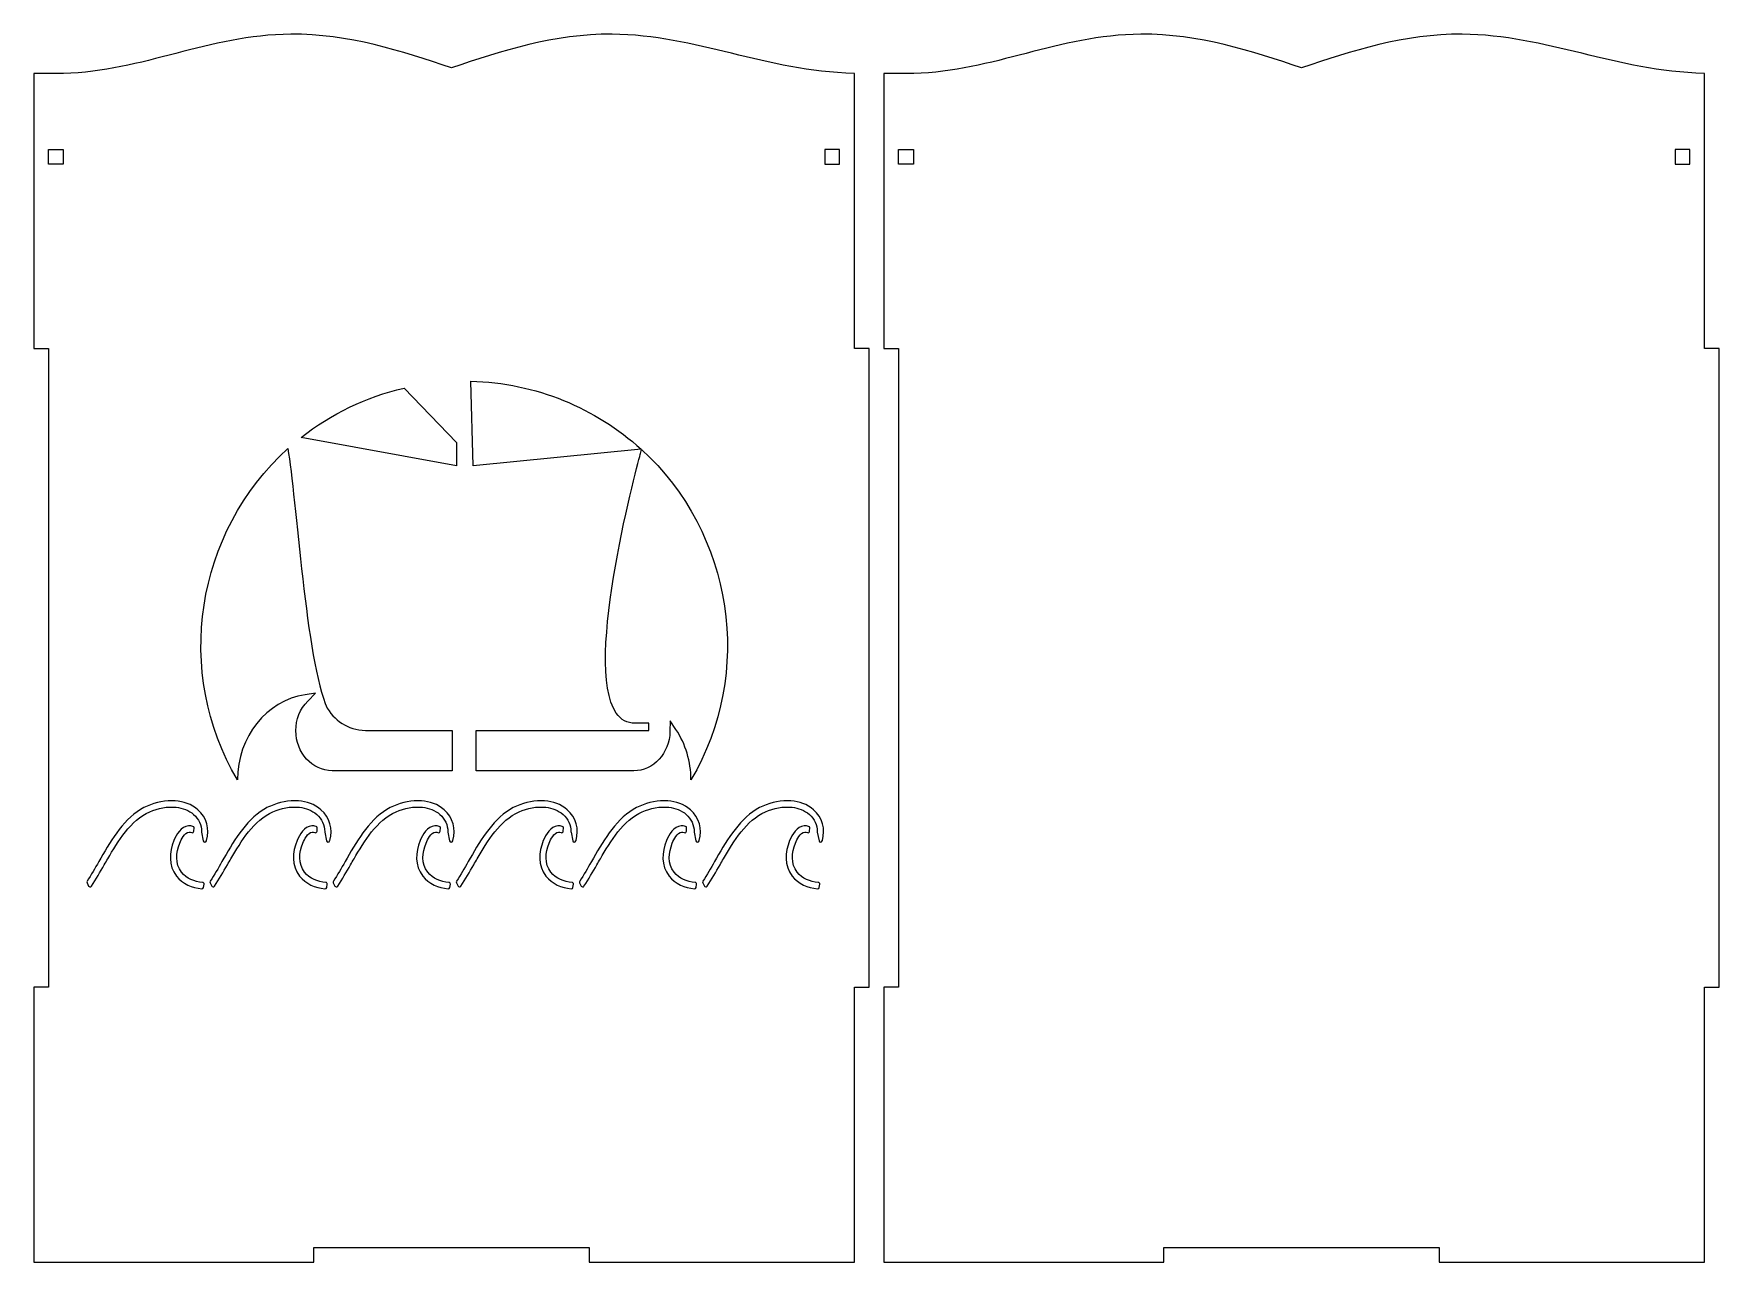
# Model space of a CAD drawing. Header units: millimetres. Extents: x -1460 to 1460, y -777 to 775.
# Drawn here: x -1459.9 to -1116.9, y -775.1 to -525 of the extents above; entities that cross this region are included whole.
import ezdxf

# ---------------------------------------------------------------- set-up
doc = ezdxf.new("R2010")
doc.units = ezdxf.units.MM
doc.header["$MEASUREMENT"] = 0
doc.layers.add('Camada 1', color=7, linetype='Continuous')

msp = doc.modelspace()

# ---------------------------------------------------------------- linework, layer by layer
at = {"layer": 'Camada 1', "color": 250, "lineweight": 20}
for points, knots in [([(-1453.8943, -533.0995), (-1453.8943, -533.0995), (-1453.8253, -533.0995), (-1453.8253, -533.0995), (-1453.8253, -533.0995), (-1437.6239, -532.6932), (-1424.459, -525.2582), (-1407.5847, -525.109), (-1407.5847, -525.109), (-1395.8254, -525.0051), (-1385.0178, -528.5418), (-1374.8943, -531.961), (-1374.8943, -531.961), (-1364.7708, -528.5418), (-1353.9632, -525.0051), (-1342.2039, -525.109), (-1342.2039, -525.109), (-1324.976, -525.2613), (-1311.0052, -532.6471), (-1292.9633, -533.0995), (-1292.9633, -533.0995), (-1292.9633, -533.0995), (-1292.8943, -533.0995), (-1292.8943, -533.0995), (-1292.8943, -533.0995), (-1292.8943, -533.0995), (-1292.8943, -589.0995), (-1292.8943, -589.0995), (-1292.8943, -589.0995), (-1292.8943, -589.0995), (-1289.8943, -589.0995), (-1289.8943, -589.0995), (-1289.8943, -589.0995), (-1289.8943, -589.0995), (-1289.8943, -719.1065), (-1289.8943, -719.1065), (-1289.8943, -719.1065), (-1289.8943, -719.1065), (-1292.8943, -719.1065), (-1292.8943, -719.1065), (-1292.8943, -719.1065), (-1292.8943, -719.1065), (-1292.8943, -775.1065), (-1292.8943, -775.1065), (-1292.8943, -775.1065), (-1292.8943, -775.1065), (-1346.8944, -775.1065), (-1346.8944, -775.1065), (-1346.8944, -775.1065), (-1346.8944, -775.1065), (-1346.8944, -772.1065), (-1346.8944, -772.1065), (-1346.8944, -772.1065), (-1346.8944, -772.1065), (-1402.8944, -772.1065), (-1402.8944, -772.1065), (-1402.8944, -772.1065), (-1402.8944, -772.1065), (-1402.8944, -775.1065), (-1402.8944, -775.1065), (-1402.8944, -775.1065), (-1402.8944, -775.1065), (-1453.8943, -775.1065), (-1453.8943, -775.1065), (-1453.8943, -775.1065), (-1453.8943, -775.1065), (-1459.8943, -775.1065), (-1459.8943, -775.1065), (-1459.8943, -775.1065), (-1459.8943, -775.1065), (-1459.8943, -719.1065), (-1459.8943, -719.1065), (-1459.8943, -719.1065), (-1459.8943, -719.1065), (-1456.8943, -719.1065), (-1456.8943, -719.1065), (-1456.8943, -719.1065), (-1456.8943, -719.1065), (-1456.8943, -589.0995), (-1456.8943, -589.0995), (-1456.8943, -589.0995), (-1456.8943, -589.0995), (-1459.8943, -589.0995), (-1459.8943, -589.0995), (-1459.8943, -589.0995), (-1459.8943, -589.0995), (-1459.8943, -533.0995), (-1459.8943, -533.0995), (-1459.8943, -533.0995), (-1459.8943, -533.0995), (-1453.8943, -533.0995), (-1453.8943, -533.0995)], [0, 0, 0, 0, 0.04166667, 0.04166667, 0.04166667, 0.04166667, 0.08333333, 0.08333333, 0.08333333, 0.08333333, 0.125, 0.125, 0.125, 0.125, 0.16666667, 0.16666667, 0.16666667, 0.16666667, 0.20833333, 0.20833333, 0.20833333, 0.20833333, 0.25, 0.25, 0.25, 0.25, 0.29166667, 0.29166667, 0.29166667, 0.29166667, 0.33333333, 0.33333333, 0.33333333, 0.33333333, 0.375, 0.375, 0.375, 0.375, 0.41666667, 0.41666667, 0.41666667, 0.41666667, 0.45833333, 0.45833333, 0.45833333, 0.45833333, 0.5, 0.5, 0.5, 0.5, 0.54166667, 0.54166667, 0.54166667, 0.54166667, 0.58333333, 0.58333333, 0.58333333, 0.58333333, 0.625, 0.625, 0.625, 0.625, 0.66666667, 0.66666667, 0.66666667, 0.66666667, 0.70833333, 0.70833333, 0.70833333, 0.70833333, 0.75, 0.75, 0.75, 0.75, 0.79166667, 0.79166667, 0.79166667, 0.79166667, 0.83333333, 0.83333333, 0.83333333, 0.83333333, 0.875, 0.875, 0.875, 0.875, 0.91666667, 0.91666667, 0.91666667, 0.91666667, 1, 1, 1, 1]), ([(-1280.8943, -533.0995), (-1280.8943, -533.0995), (-1280.8253, -533.0995), (-1280.8253, -533.0995), (-1280.8253, -533.0995), (-1264.6239, -532.6932), (-1251.459, -525.2582), (-1234.5847, -525.109), (-1234.5847, -525.109), (-1222.8254, -525.0051), (-1212.0178, -528.5418), (-1201.8943, -531.961), (-1201.8943, -531.961), (-1191.7708, -528.5418), (-1180.9632, -525.0051), (-1169.2039, -525.109), (-1169.2039, -525.109), (-1151.976, -525.2613), (-1138.0052, -532.6471), (-1119.9633, -533.0995), (-1119.9633, -533.0995), (-1119.9633, -533.0995), (-1119.8943, -533.0995), (-1119.8943, -533.0995), (-1119.8943, -533.0995), (-1119.8943, -533.0995), (-1119.8943, -589.0995), (-1119.8943, -589.0995), (-1119.8943, -589.0995), (-1119.8943, -589.0995), (-1116.8943, -589.0995), (-1116.8943, -589.0995), (-1116.8943, -589.0995), (-1116.8943, -589.0995), (-1116.8943, -719.1065), (-1116.8943, -719.1065), (-1116.8943, -719.1065), (-1116.8943, -719.1065), (-1119.8943, -719.1065), (-1119.8943, -719.1065), (-1119.8943, -719.1065), (-1119.8943, -719.1065), (-1119.8943, -775.1065), (-1119.8943, -775.1065), (-1119.8943, -775.1065), (-1119.8943, -775.1065), (-1173.8944, -775.1065), (-1173.8944, -775.1065), (-1173.8944, -775.1065), (-1173.8944, -775.1065), (-1173.8944, -772.1065), (-1173.8944, -772.1065), (-1173.8944, -772.1065), (-1173.8944, -772.1065), (-1229.8944, -772.1065), (-1229.8944, -772.1065), (-1229.8944, -772.1065), (-1229.8944, -772.1065), (-1229.8944, -775.1065), (-1229.8944, -775.1065), (-1229.8944, -775.1065), (-1229.8944, -775.1065), (-1280.8943, -775.1065), (-1280.8943, -775.1065), (-1280.8943, -775.1065), (-1280.8943, -775.1065), (-1286.8943, -775.1065), (-1286.8943, -775.1065), (-1286.8943, -775.1065), (-1286.8943, -775.1065), (-1286.8943, -719.1065), (-1286.8943, -719.1065), (-1286.8943, -719.1065), (-1286.8943, -719.1065), (-1283.8943, -719.1065), (-1283.8943, -719.1065), (-1283.8943, -719.1065), (-1283.8943, -719.1065), (-1283.8943, -589.0995), (-1283.8943, -589.0995), (-1283.8943, -589.0995), (-1283.8943, -589.0995), (-1286.8943, -589.0995), (-1286.8943, -589.0995), (-1286.8943, -589.0995), (-1286.8943, -589.0995), (-1286.8943, -533.0995), (-1286.8943, -533.0995), (-1286.8943, -533.0995), (-1286.8943, -533.0995), (-1280.8943, -533.0995), (-1280.8943, -533.0995)], [0, 0, 0, 0, 0.04166667, 0.04166667, 0.04166667, 0.04166667, 0.08333333, 0.08333333, 0.08333333, 0.08333333, 0.125, 0.125, 0.125, 0.125, 0.16666667, 0.16666667, 0.16666667, 0.16666667, 0.20833333, 0.20833333, 0.20833333, 0.20833333, 0.25, 0.25, 0.25, 0.25, 0.29166667, 0.29166667, 0.29166667, 0.29166667, 0.33333333, 0.33333333, 0.33333333, 0.33333333, 0.375, 0.375, 0.375, 0.375, 0.41666667, 0.41666667, 0.41666667, 0.41666667, 0.45833333, 0.45833333, 0.45833333, 0.45833333, 0.5, 0.5, 0.5, 0.5, 0.54166667, 0.54166667, 0.54166667, 0.54166667, 0.58333333, 0.58333333, 0.58333333, 0.58333333, 0.625, 0.625, 0.625, 0.625, 0.66666667, 0.66666667, 0.66666667, 0.66666667, 0.70833333, 0.70833333, 0.70833333, 0.70833333, 0.75, 0.75, 0.75, 0.75, 0.79166667, 0.79166667, 0.79166667, 0.79166667, 0.83333333, 0.83333333, 0.83333333, 0.83333333, 0.875, 0.875, 0.875, 0.875, 0.91666667, 0.91666667, 0.91666667, 0.91666667, 1, 1, 1, 1]), ([(-1453.8943, -548.5966), (-1453.8943, -548.5966), (-1456.8943, -548.5966), (-1456.8943, -548.5966), (-1456.8943, -548.5966), (-1456.8943, -548.5966), (-1456.8943, -551.5966), (-1456.8943, -551.5966), (-1456.8943, -551.5966), (-1456.8943, -551.5966), (-1453.8943, -551.5966), (-1453.8943, -551.5966), (-1453.8943, -551.5966), (-1453.8943, -551.5966), (-1453.8943, -548.5966), (-1453.8943, -548.5966)], [0, 0, 0, 0, 0.2, 0.2, 0.2, 0.2, 0.4, 0.4, 0.4, 0.4, 0.6, 0.6, 0.6, 0.6, 1, 1, 1, 1]), ([(-1298.8943, -548.5966), (-1298.8943, -548.5966), (-1295.8943, -548.5966), (-1295.8943, -548.5966), (-1295.8943, -548.5966), (-1295.8943, -548.5966), (-1295.8943, -551.5966), (-1295.8943, -551.5966), (-1295.8943, -551.5966), (-1295.8943, -551.5966), (-1298.8943, -551.5966), (-1298.8943, -551.5966), (-1298.8943, -551.5966), (-1298.8943, -551.5966), (-1298.8943, -548.5966), (-1298.8943, -548.5966)], [0, 0, 0, 0, 0.2, 0.2, 0.2, 0.2, 0.4, 0.4, 0.4, 0.4, 0.6, 0.6, 0.6, 0.6, 1, 1, 1, 1]), ([(-1280.8943, -548.5966), (-1280.8943, -548.5966), (-1283.8943, -548.5966), (-1283.8943, -548.5966), (-1283.8943, -548.5966), (-1283.8943, -548.5966), (-1283.8943, -551.5966), (-1283.8943, -551.5966), (-1283.8943, -551.5966), (-1283.8943, -551.5966), (-1280.8943, -551.5966), (-1280.8943, -551.5966), (-1280.8943, -551.5966), (-1280.8943, -551.5966), (-1280.8943, -548.5966), (-1280.8943, -548.5966)], [0, 0, 0, 0, 0.2, 0.2, 0.2, 0.2, 0.4, 0.4, 0.4, 0.4, 0.6, 0.6, 0.6, 0.6, 1, 1, 1, 1]), ([(-1125.8943, -548.5966), (-1125.8943, -548.5966), (-1122.8943, -548.5966), (-1122.8943, -548.5966), (-1122.8943, -548.5966), (-1122.8943, -548.5966), (-1122.8943, -551.5966), (-1122.8943, -551.5966), (-1122.8943, -551.5966), (-1122.8943, -551.5966), (-1125.8943, -551.5966), (-1125.8943, -551.5966), (-1125.8943, -551.5966), (-1125.8943, -551.5966), (-1125.8943, -548.5966), (-1125.8943, -548.5966)], [0, 0, 0, 0, 0.2, 0.2, 0.2, 0.2, 0.4, 0.4, 0.4, 0.4, 0.6, 0.6, 0.6, 0.6, 1, 1, 1, 1]), ([(-1370.9764, -595.7442), (-1370.9764, -595.7442), (-1370.4745, -612.9962), (-1370.4745, -612.9962), (-1370.4745, -612.9962), (-1370.4745, -612.9962), (-1336.3041, -609.578), (-1336.3041, -609.578), (-1336.3041, -609.578), (-1345.5235, -601.245), (-1357.6477, -596.0659), (-1370.9764, -595.7442)], [0, 0, 0, 0, 0.25, 0.25, 0.25, 0.25, 0.5, 0.5, 0.5, 0.5, 1, 1, 1, 1]), ([(-1373.8929, -608.2194), (-1373.8929, -608.2194), (-1384.5331, -597.1296), (-1384.5331, -597.1296), (-1384.5331, -597.1296), (-1392.2866, -598.9369), (-1399.3955, -602.4228), (-1405.4535, -607.1853), (-1405.4535, -607.1853), (-1405.4535, -607.1853), (-1373.8929, -612.9962), (-1373.8929, -612.9962), (-1373.8929, -612.9962), (-1373.8929, -612.9962), (-1373.8929, -608.2194), (-1373.8929, -608.2194)], [0, 0, 0, 0, 0.2, 0.2, 0.2, 0.2, 0.4, 0.4, 0.4, 0.4, 0.6, 0.6, 0.6, 0.6, 1, 1, 1, 1]), ([(-1418.4475, -676.8766), (-1418.3994, -668.1633), (-1412.5007, -660.7341), (-1404.6841, -659.5811), (-1404.6841, -659.5811), (-1404.6841, -659.5811), (-1402.5623, -659.2654), (-1402.5623, -659.2654), (-1402.5623, -659.2654), (-1402.5623, -659.2654), (-1404.1459, -660.8632), (-1404.1459, -660.8632), (-1404.1459, -660.8632), (-1405.6728, -662.4083), (-1406.5482, -664.6024), (-1406.5482, -666.8822), (-1406.5482, -666.8822), (-1406.5482, -671.3863), (-1403.2376, -675.054), (-1399.1652, -675.054), (-1399.1652, -675.054), (-1399.1652, -675.054), (-1374.7166, -675.054), (-1374.7166, -675.054), (-1374.7166, -675.054), (-1374.7166, -675.054), (-1374.7166, -666.8618), (-1374.7166, -666.8618), (-1374.7166, -666.8618), (-1374.7166, -666.8618), (-1391.6849, -666.8618), (-1391.6849, -666.8618), (-1391.6849, -666.8618), (-1395.4543, -666.8618), (-1398.3009, -665.3288), (-1400.1609, -662.3006), (-1400.1609, -662.3006), (-1404.4702, -652.8985), (-1406.5124, -619.1141), (-1408.1723, -609.4749), (-1408.1723, -609.4749), (-1426.982, -626.3777), (-1431.4153, -655.129), (-1418.4475, -676.8766)], [0, 0, 0, 0, 0.08333333, 0.08333333, 0.08333333, 0.08333333, 0.16666667, 0.16666667, 0.16666667, 0.16666667, 0.25, 0.25, 0.25, 0.25, 0.33333333, 0.33333333, 0.33333333, 0.33333333, 0.41666667, 0.41666667, 0.41666667, 0.41666667, 0.5, 0.5, 0.5, 0.5, 0.58333333, 0.58333333, 0.58333333, 0.58333333, 0.66666667, 0.66666667, 0.66666667, 0.66666667, 0.75, 0.75, 0.75, 0.75, 0.83333333, 0.83333333, 0.83333333, 0.83333333, 1, 1, 1, 1]), ([(-1336.246, -609.6295), (-1336.246, -609.6295), (-1336.4362, -610.4915), (-1336.4362, -610.4915), (-1336.4362, -610.4915), (-1336.5204, -610.8841), (-1348.2898, -653.5372), (-1341.3422, -663.3112), (-1341.3422, -663.3112), (-1340.3562, -664.7036), (-1339.1241, -665.3774), (-1337.5743, -665.3774), (-1337.5743, -665.3774), (-1337.5743, -665.3774), (-1334.7505, -665.3774), (-1334.7505, -665.3774), (-1334.7505, -665.3774), (-1334.7505, -665.3774), (-1334.7505, -666.8618), (-1334.7505, -666.8618), (-1334.7505, -666.8618), (-1334.7505, -666.8618), (-1369.8741, -666.8618), (-1369.8741, -666.8618), (-1369.8741, -666.8618), (-1369.8741, -666.8618), (-1369.8741, -670.8316), (-1369.8741, -670.8316), (-1369.8741, -670.8316), (-1369.8741, -670.8316), (-1369.8741, -675.054), (-1369.8741, -675.054), (-1369.8741, -675.054), (-1369.8741, -675.054), (-1337.7955, -675.054), (-1337.7955, -675.054), (-1337.7955, -675.054), (-1333.8122, -675.054), (-1330.504, -671.4664), (-1330.4197, -667.0561), (-1330.4197, -667.0561), (-1330.4197, -667.0561), (-1330.3808, -664.862), (-1330.3808, -664.862), (-1330.3808, -664.862), (-1330.3808, -664.862), (-1329.2075, -666.6319), (-1329.2075, -666.6319), (-1329.2075, -666.6319), (-1327.2227, -669.638), (-1326.165, -673.1812), (-1326.1448, -676.8761), (-1326.1448, -676.8761), (-1313.2211, -655.1973), (-1317.5653, -626.5627), (-1336.246, -609.6295)], [0, 0, 0, 0, 0.06666667, 0.06666667, 0.06666667, 0.06666667, 0.13333333, 0.13333333, 0.13333333, 0.13333333, 0.2, 0.2, 0.2, 0.2, 0.26666667, 0.26666667, 0.26666667, 0.26666667, 0.33333333, 0.33333333, 0.33333333, 0.33333333, 0.4, 0.4, 0.4, 0.4, 0.46666667, 0.46666667, 0.46666667, 0.46666667, 0.53333333, 0.53333333, 0.53333333, 0.53333333, 0.6, 0.6, 0.6, 0.6, 0.66666667, 0.66666667, 0.66666667, 0.66666667, 0.73333333, 0.73333333, 0.73333333, 0.73333333, 0.8, 0.8, 0.8, 0.8, 0.86666667, 0.86666667, 0.86666667, 0.86666667, 1, 1, 1, 1]), ([(-1449.0296, -697.5232), (-1448.1888, -696.2234), (-1447.4196, -694.8789), (-1446.6475, -693.5378), (-1446.6475, -693.5378), (-1444.4828, -689.7776), (-1441.9508, -685.2372), (-1438.1482, -682.9309), (-1438.1482, -682.9309), (-1437.715, -682.6681), (-1437.264, -682.4334), (-1436.7987, -682.2319), (-1436.7987, -682.2319), (-1435.0207, -681.4619), (-1433.0463, -681.0232), (-1431.1038, -681.1633), (-1431.1038, -681.1633), (-1429.4176, -681.285), (-1427.7851, -681.8491), (-1426.5038, -682.9756), (-1426.5038, -682.9756), (-1424.6975, -684.5638), (-1424.046, -686.9113), (-1424.7108, -689.2144), (-1424.7108, -689.2144), (-1424.7108, -689.2144), (-1424.7414, -689.3204), (-1424.7414, -689.3204), (-1424.7414, -689.3204), (-1424.7838, -689.4676), (-1424.9175, -689.564), (-1425.0707, -689.5577), (-1425.0707, -689.5577), (-1425.2237, -689.5514), (-1425.349, -689.4447), (-1425.3792, -689.2943), (-1425.3792, -689.2943), (-1425.3792, -689.2943), (-1425.7357, -687.5251), (-1425.7357, -687.5251), (-1425.7357, -687.5251), (-1425.7403, -687.502), (-1425.7422, -687.4817), (-1425.7421, -687.4581), (-1425.7421, -687.4581), (-1425.7328, -686.084), (-1426.3292, -684.8471), (-1427.3559, -683.9445), (-1427.3559, -683.9445), (-1428.3251, -683.0923), (-1429.6157, -682.6263), (-1430.8852, -682.4783), (-1430.8852, -682.4783), (-1432.7281, -682.2633), (-1434.5981, -682.6852), (-1436.2861, -683.4161), (-1436.2861, -683.4161), (-1440.1634, -685.0949), (-1442.7848, -689.4537), (-1444.8272, -692.9662), (-1444.8272, -692.9662), (-1445.0624, -693.3707), (-1445.2959, -693.7764), (-1445.5293, -694.1819), (-1445.5293, -694.1819), (-1446.3759, -695.6522), (-1447.2183, -697.1271), (-1448.1541, -698.5432), (-1448.1541, -698.5432), (-1448.2207, -698.6441), (-1448.3283, -698.6974), (-1448.449, -698.6899), (-1448.449, -698.6899), (-1448.5695, -698.6824), (-1448.6699, -698.6159), (-1448.7233, -698.5072), (-1448.7233, -698.5072), (-1448.7233, -698.5072), (-1449.0484, -697.847), (-1449.0484, -697.847), (-1449.0484, -697.847), (-1449.1008, -697.7404), (-1449.0941, -697.6232), (-1449.0296, -697.5232)], [0, 0, 0, 0, 0.04545455, 0.04545455, 0.04545455, 0.04545455, 0.09090909, 0.09090909, 0.09090909, 0.09090909, 0.13636364, 0.13636364, 0.13636364, 0.13636364, 0.18181818, 0.18181818, 0.18181818, 0.18181818, 0.22727273, 0.22727273, 0.22727273, 0.22727273, 0.27272727, 0.27272727, 0.27272727, 0.27272727, 0.31818182, 0.31818182, 0.31818182, 0.31818182, 0.36363636, 0.36363636, 0.36363636, 0.36363636, 0.40909091, 0.40909091, 0.40909091, 0.40909091, 0.45454545, 0.45454545, 0.45454545, 0.45454545, 0.5, 0.5, 0.5, 0.5, 0.54545455, 0.54545455, 0.54545455, 0.54545455, 0.59090909, 0.59090909, 0.59090909, 0.59090909, 0.63636364, 0.63636364, 0.63636364, 0.63636364, 0.68181818, 0.68181818, 0.68181818, 0.68181818, 0.72727273, 0.72727273, 0.72727273, 0.72727273, 0.77272727, 0.77272727, 0.77272727, 0.77272727, 0.81818182, 0.81818182, 0.81818182, 0.81818182, 0.86363636, 0.86363636, 0.86363636, 0.86363636, 0.90909091, 0.90909091, 0.90909091, 0.90909091, 1, 1, 1, 1]), ([(-1423.97, -697.5232), (-1423.1292, -696.2234), (-1422.3599, -694.879), (-1421.5878, -693.5378), (-1421.5878, -693.5378), (-1419.423, -689.7777), (-1416.8911, -685.2372), (-1413.0886, -682.9309), (-1413.0886, -682.9309), (-1412.6554, -682.6681), (-1412.2044, -682.4334), (-1411.739, -682.2319), (-1411.739, -682.2319), (-1409.961, -681.4619), (-1407.9866, -681.0232), (-1406.0442, -681.1633), (-1406.0442, -681.1633), (-1404.358, -681.285), (-1402.7254, -681.8491), (-1401.4442, -682.9756), (-1401.4442, -682.9756), (-1399.6379, -684.5638), (-1398.9864, -686.9113), (-1399.6512, -689.2144), (-1399.6512, -689.2144), (-1399.6512, -689.2144), (-1399.6818, -689.3204), (-1399.6818, -689.3204), (-1399.6818, -689.3204), (-1399.7242, -689.4676), (-1399.8579, -689.564), (-1400.011, -689.5577), (-1400.011, -689.5577), (-1400.1641, -689.5514), (-1400.2894, -689.4447), (-1400.3196, -689.2943), (-1400.3196, -689.2943), (-1400.3196, -689.2943), (-1400.6761, -687.5251), (-1400.6761, -687.5251), (-1400.6761, -687.5251), (-1400.6806, -687.502), (-1400.6826, -687.4817), (-1400.6825, -687.4581), (-1400.6825, -687.4581), (-1400.6731, -686.084), (-1401.2695, -684.8472), (-1402.2963, -683.9445), (-1402.2963, -683.9445), (-1403.2655, -683.0924), (-1404.5561, -682.6264), (-1405.8256, -682.4783), (-1405.8256, -682.4783), (-1407.6686, -682.2634), (-1409.5384, -682.6853), (-1411.2264, -683.4161), (-1411.2264, -683.4161), (-1415.1037, -685.095), (-1417.7251, -689.4537), (-1419.7676, -692.9662), (-1419.7676, -692.9662), (-1420.0028, -693.3707), (-1420.2363, -693.7764), (-1420.4697, -694.1819), (-1420.4697, -694.1819), (-1421.3162, -695.6522), (-1422.1588, -697.127), (-1423.0945, -698.5432), (-1423.0945, -698.5432), (-1423.1611, -698.644), (-1423.2687, -698.6974), (-1423.3894, -698.6899), (-1423.3894, -698.6899), (-1423.5099, -698.6824), (-1423.6102, -698.6158), (-1423.6636, -698.5072), (-1423.6636, -698.5072), (-1423.6636, -698.5072), (-1423.9888, -697.847), (-1423.9888, -697.847), (-1423.9888, -697.847), (-1424.0412, -697.7404), (-1424.0344, -697.6232), (-1423.97, -697.5232)], [0, 0, 0, 0, 0.04545455, 0.04545455, 0.04545455, 0.04545455, 0.09090909, 0.09090909, 0.09090909, 0.09090909, 0.13636364, 0.13636364, 0.13636364, 0.13636364, 0.18181818, 0.18181818, 0.18181818, 0.18181818, 0.22727273, 0.22727273, 0.22727273, 0.22727273, 0.27272727, 0.27272727, 0.27272727, 0.27272727, 0.31818182, 0.31818182, 0.31818182, 0.31818182, 0.36363636, 0.36363636, 0.36363636, 0.36363636, 0.40909091, 0.40909091, 0.40909091, 0.40909091, 0.45454545, 0.45454545, 0.45454545, 0.45454545, 0.5, 0.5, 0.5, 0.5, 0.54545455, 0.54545455, 0.54545455, 0.54545455, 0.59090909, 0.59090909, 0.59090909, 0.59090909, 0.63636364, 0.63636364, 0.63636364, 0.63636364, 0.68181818, 0.68181818, 0.68181818, 0.68181818, 0.72727273, 0.72727273, 0.72727273, 0.72727273, 0.77272727, 0.77272727, 0.77272727, 0.77272727, 0.81818182, 0.81818182, 0.81818182, 0.81818182, 0.86363636, 0.86363636, 0.86363636, 0.86363636, 0.90909091, 0.90909091, 0.90909091, 0.90909091, 1, 1, 1, 1]), ([(-1398.9103, -697.5232), (-1398.0695, -696.2234), (-1397.3003, -694.879), (-1396.5282, -693.5378), (-1396.5282, -693.5378), (-1394.3634, -689.7777), (-1391.8315, -685.2372), (-1388.029, -682.9309), (-1388.029, -682.9309), (-1387.5957, -682.6681), (-1387.1448, -682.4334), (-1386.6794, -682.2319), (-1386.6794, -682.2319), (-1384.9014, -681.4619), (-1382.927, -681.0232), (-1380.9845, -681.1633), (-1380.9845, -681.1633), (-1379.2984, -681.285), (-1377.6658, -681.8491), (-1376.3846, -682.9756), (-1376.3846, -682.9756), (-1374.5782, -684.5638), (-1373.9267, -686.9114), (-1374.5915, -689.2144), (-1374.5915, -689.2144), (-1374.5915, -689.2144), (-1374.6221, -689.3204), (-1374.6221, -689.3204), (-1374.6221, -689.3204), (-1374.6645, -689.4676), (-1374.7982, -689.564), (-1374.9514, -689.5577), (-1374.9514, -689.5577), (-1375.1045, -689.5514), (-1375.2297, -689.4447), (-1375.2599, -689.2943), (-1375.2599, -689.2943), (-1375.2599, -689.2943), (-1375.6165, -687.5251), (-1375.6165, -687.5251), (-1375.6165, -687.5251), (-1375.621, -687.502), (-1375.623, -687.4817), (-1375.6229, -687.4581), (-1375.6229, -687.4581), (-1375.6136, -686.084), (-1376.2099, -684.8472), (-1377.2367, -683.9445), (-1377.2367, -683.9445), (-1378.2059, -683.0924), (-1379.4964, -682.6263), (-1380.7659, -682.4783), (-1380.7659, -682.4783), (-1382.6089, -682.2633), (-1384.4788, -682.6852), (-1386.1668, -683.4161), (-1386.1668, -683.4161), (-1390.0441, -685.0949), (-1392.6656, -689.4536), (-1394.708, -692.9662), (-1394.708, -692.9662), (-1394.9432, -693.3706), (-1395.1766, -693.7765), (-1395.41, -694.1819), (-1395.41, -694.1819), (-1396.2564, -695.6523), (-1397.0992, -697.127), (-1398.0349, -698.5432), (-1398.0349, -698.5432), (-1398.1014, -698.644), (-1398.209, -698.6974), (-1398.3298, -698.6899), (-1398.3298, -698.6899), (-1398.4503, -698.6824), (-1398.5506, -698.6159), (-1398.604, -698.5072), (-1398.604, -698.5072), (-1398.604, -698.5072), (-1398.9291, -697.847), (-1398.9291, -697.847), (-1398.9291, -697.847), (-1398.9815, -697.7405), (-1398.9748, -697.6232), (-1398.9103, -697.5232)], [0, 0, 0, 0, 0.04545455, 0.04545455, 0.04545455, 0.04545455, 0.09090909, 0.09090909, 0.09090909, 0.09090909, 0.13636364, 0.13636364, 0.13636364, 0.13636364, 0.18181818, 0.18181818, 0.18181818, 0.18181818, 0.22727273, 0.22727273, 0.22727273, 0.22727273, 0.27272727, 0.27272727, 0.27272727, 0.27272727, 0.31818182, 0.31818182, 0.31818182, 0.31818182, 0.36363636, 0.36363636, 0.36363636, 0.36363636, 0.40909091, 0.40909091, 0.40909091, 0.40909091, 0.45454545, 0.45454545, 0.45454545, 0.45454545, 0.5, 0.5, 0.5, 0.5, 0.54545455, 0.54545455, 0.54545455, 0.54545455, 0.59090909, 0.59090909, 0.59090909, 0.59090909, 0.63636364, 0.63636364, 0.63636364, 0.63636364, 0.68181818, 0.68181818, 0.68181818, 0.68181818, 0.72727273, 0.72727273, 0.72727273, 0.72727273, 0.77272727, 0.77272727, 0.77272727, 0.77272727, 0.81818182, 0.81818182, 0.81818182, 0.81818182, 0.86363636, 0.86363636, 0.86363636, 0.86363636, 0.90909091, 0.90909091, 0.90909091, 0.90909091, 1, 1, 1, 1]), ([(-1373.8507, -697.5232), (-1373.0099, -696.2234), (-1372.2407, -694.8789), (-1371.4686, -693.5378), (-1371.4686, -693.5378), (-1369.3039, -689.7776), (-1366.7719, -685.2371), (-1362.9694, -682.9309), (-1362.9694, -682.9309), (-1362.536, -682.668), (-1362.0851, -682.4334), (-1361.6198, -682.2319), (-1361.6198, -682.2319), (-1359.8418, -681.4619), (-1357.8674, -681.0232), (-1355.9249, -681.1633), (-1355.9249, -681.1633), (-1354.2387, -681.285), (-1352.6062, -681.8491), (-1351.325, -682.9756), (-1351.325, -682.9756), (-1349.5186, -684.5638), (-1348.8671, -686.9113), (-1349.5319, -689.2144), (-1349.5319, -689.2144), (-1349.5319, -689.2144), (-1349.5625, -689.3204), (-1349.5625, -689.3204), (-1349.5625, -689.3204), (-1349.6049, -689.4676), (-1349.7386, -689.564), (-1349.8918, -689.5577), (-1349.8918, -689.5577), (-1350.0448, -689.5514), (-1350.1701, -689.4447), (-1350.2003, -689.2943), (-1350.2003, -689.2943), (-1350.2003, -689.2943), (-1350.5568, -687.5251), (-1350.5568, -687.5251), (-1350.5568, -687.5251), (-1350.5614, -687.502), (-1350.5633, -687.4817), (-1350.5632, -687.4581), (-1350.5632, -687.4581), (-1350.5539, -686.084), (-1351.1503, -684.8472), (-1352.1771, -683.9445), (-1352.1771, -683.9445), (-1353.1463, -683.0924), (-1354.4368, -682.6263), (-1355.7063, -682.4783), (-1355.7063, -682.4783), (-1357.5492, -682.2633), (-1359.4192, -682.6852), (-1361.1072, -683.4161), (-1361.1072, -683.4161), (-1364.9845, -685.0949), (-1367.6059, -689.4537), (-1369.6483, -692.9662), (-1369.6483, -692.9662), (-1369.8834, -693.3707), (-1370.117, -693.7764), (-1370.3504, -694.1819), (-1370.3504, -694.1819), (-1371.1969, -695.6522), (-1372.0396, -697.1269), (-1372.9753, -698.5432), (-1372.9753, -698.5432), (-1373.0419, -698.6439), (-1373.1494, -698.6974), (-1373.2701, -698.6899), (-1373.2701, -698.6899), (-1373.3907, -698.6824), (-1373.491, -698.6159), (-1373.5444, -698.5072), (-1373.5444, -698.5072), (-1373.5444, -698.5072), (-1373.8694, -697.847), (-1373.8694, -697.847), (-1373.8694, -697.847), (-1373.9218, -697.7404), (-1373.9152, -697.6232), (-1373.8507, -697.5232)], [0, 0, 0, 0, 0.04545455, 0.04545455, 0.04545455, 0.04545455, 0.09090909, 0.09090909, 0.09090909, 0.09090909, 0.13636364, 0.13636364, 0.13636364, 0.13636364, 0.18181818, 0.18181818, 0.18181818, 0.18181818, 0.22727273, 0.22727273, 0.22727273, 0.22727273, 0.27272727, 0.27272727, 0.27272727, 0.27272727, 0.31818182, 0.31818182, 0.31818182, 0.31818182, 0.36363636, 0.36363636, 0.36363636, 0.36363636, 0.40909091, 0.40909091, 0.40909091, 0.40909091, 0.45454545, 0.45454545, 0.45454545, 0.45454545, 0.5, 0.5, 0.5, 0.5, 0.54545455, 0.54545455, 0.54545455, 0.54545455, 0.59090909, 0.59090909, 0.59090909, 0.59090909, 0.63636364, 0.63636364, 0.63636364, 0.63636364, 0.68181818, 0.68181818, 0.68181818, 0.68181818, 0.72727273, 0.72727273, 0.72727273, 0.72727273, 0.77272727, 0.77272727, 0.77272727, 0.77272727, 0.81818182, 0.81818182, 0.81818182, 0.81818182, 0.86363636, 0.86363636, 0.86363636, 0.86363636, 0.90909091, 0.90909091, 0.90909091, 0.90909091, 1, 1, 1, 1]), ([(-1348.7911, -697.5232), (-1347.9503, -696.2234), (-1347.1811, -694.8789), (-1346.409, -693.5378), (-1346.409, -693.5378), (-1344.2442, -689.7776), (-1341.7121, -685.2372), (-1337.9097, -682.9309), (-1337.9097, -682.9309), (-1337.4763, -682.6681), (-1337.0254, -682.4334), (-1336.5602, -682.2319), (-1336.5602, -682.2319), (-1334.7821, -681.4619), (-1332.8078, -681.0232), (-1330.8653, -681.1633), (-1330.8653, -681.1633), (-1329.179, -681.285), (-1327.5466, -681.8491), (-1326.2653, -682.9756), (-1326.2653, -682.9756), (-1324.4589, -684.5638), (-1323.8095, -686.9107), (-1324.4723, -689.2144), (-1324.4723, -689.2144), (-1324.4723, -689.2144), (-1324.5028, -689.3204), (-1324.5028, -689.3204), (-1324.5028, -689.3204), (-1324.5451, -689.4677), (-1324.679, -689.564), (-1324.8321, -689.5577), (-1324.8321, -689.5577), (-1324.9852, -689.5514), (-1325.1105, -689.4447), (-1325.1407, -689.2943), (-1325.1407, -689.2943), (-1325.1407, -689.2943), (-1325.4972, -687.5251), (-1325.4972, -687.5251), (-1325.4972, -687.5251), (-1325.5018, -687.502), (-1325.5037, -687.4817), (-1325.5036, -687.4581), (-1325.5036, -687.4581), (-1325.4943, -686.084), (-1326.0907, -684.8472), (-1327.1174, -683.9445), (-1327.1174, -683.9445), (-1328.0866, -683.0924), (-1329.3772, -682.6263), (-1330.6467, -682.4783), (-1330.6467, -682.4783), (-1332.4896, -682.2633), (-1334.3596, -682.6852), (-1336.0476, -683.4161), (-1336.0476, -683.4161), (-1339.9249, -685.0949), (-1342.5463, -689.4536), (-1344.5887, -692.9662), (-1344.5887, -692.9662), (-1344.8239, -693.3706), (-1345.0574, -693.7764), (-1345.2908, -694.1819), (-1345.2908, -694.1819), (-1346.1373, -695.6522), (-1346.9799, -697.127), (-1347.9156, -698.5432), (-1347.9156, -698.5432), (-1347.9822, -698.644), (-1348.0898, -698.6974), (-1348.2105, -698.6899), (-1348.2105, -698.6899), (-1348.331, -698.6824), (-1348.4313, -698.6158), (-1348.4847, -698.5072), (-1348.4847, -698.5072), (-1348.4847, -698.5072), (-1348.8098, -697.847), (-1348.8098, -697.847), (-1348.8098, -697.847), (-1348.8622, -697.7404), (-1348.8555, -697.6232), (-1348.7911, -697.5232)], [0, 0, 0, 0, 0.04545455, 0.04545455, 0.04545455, 0.04545455, 0.09090909, 0.09090909, 0.09090909, 0.09090909, 0.13636364, 0.13636364, 0.13636364, 0.13636364, 0.18181818, 0.18181818, 0.18181818, 0.18181818, 0.22727273, 0.22727273, 0.22727273, 0.22727273, 0.27272727, 0.27272727, 0.27272727, 0.27272727, 0.31818182, 0.31818182, 0.31818182, 0.31818182, 0.36363636, 0.36363636, 0.36363636, 0.36363636, 0.40909091, 0.40909091, 0.40909091, 0.40909091, 0.45454545, 0.45454545, 0.45454545, 0.45454545, 0.5, 0.5, 0.5, 0.5, 0.54545455, 0.54545455, 0.54545455, 0.54545455, 0.59090909, 0.59090909, 0.59090909, 0.59090909, 0.63636364, 0.63636364, 0.63636364, 0.63636364, 0.68181818, 0.68181818, 0.68181818, 0.68181818, 0.72727273, 0.72727273, 0.72727273, 0.72727273, 0.77272727, 0.77272727, 0.77272727, 0.77272727, 0.81818182, 0.81818182, 0.81818182, 0.81818182, 0.86363636, 0.86363636, 0.86363636, 0.86363636, 0.90909091, 0.90909091, 0.90909091, 0.90909091, 1, 1, 1, 1]), ([(-1323.7314, -697.5232), (-1322.8906, -696.2234), (-1322.1214, -694.879), (-1321.3493, -693.5378), (-1321.3493, -693.5378), (-1319.1845, -689.7777), (-1316.6524, -685.2372), (-1312.8501, -682.9309), (-1312.8501, -682.9309), (-1312.4167, -682.6681), (-1311.9658, -682.4334), (-1311.5005, -682.2319), (-1311.5005, -682.2319), (-1309.7225, -681.4619), (-1307.7481, -681.0232), (-1305.8057, -681.1633), (-1305.8057, -681.1633), (-1304.1194, -681.285), (-1302.4869, -681.8491), (-1301.2057, -682.9756), (-1301.2057, -682.9756), (-1299.3993, -684.5638), (-1298.7478, -686.9113), (-1299.4126, -689.2144), (-1299.4126, -689.2144), (-1299.4126, -689.2144), (-1299.4432, -689.3204), (-1299.4432, -689.3204), (-1299.4432, -689.3204), (-1299.4856, -689.4676), (-1299.6193, -689.564), (-1299.7725, -689.5577), (-1299.7725, -689.5577), (-1299.9256, -689.5514), (-1300.0508, -689.4447), (-1300.081, -689.2943), (-1300.081, -689.2943), (-1300.081, -689.2943), (-1300.4376, -687.5251), (-1300.4376, -687.5251), (-1300.4376, -687.5251), (-1300.4421, -687.502), (-1300.4441, -687.4817), (-1300.444, -687.4581), (-1300.444, -687.4581), (-1300.4346, -686.084), (-1301.031, -684.8472), (-1302.0578, -683.9445), (-1302.0578, -683.9445), (-1303.027, -683.0924), (-1304.3176, -682.6264), (-1305.5871, -682.4783), (-1305.5871, -682.4783), (-1307.4301, -682.2634), (-1309.2998, -682.6853), (-1310.9878, -683.4161), (-1310.9878, -683.4161), (-1314.8652, -685.095), (-1317.4867, -689.4536), (-1319.5291, -692.9662), (-1319.5291, -692.9662), (-1319.7643, -693.3706), (-1319.9977, -693.7765), (-1320.2311, -694.1819), (-1320.2311, -694.1819), (-1321.0775, -695.6523), (-1321.9202, -697.1271), (-1322.8559, -698.5432), (-1322.8559, -698.5432), (-1322.9225, -698.6441), (-1323.0302, -698.6974), (-1323.1509, -698.6899), (-1323.1509, -698.6899), (-1323.2714, -698.6824), (-1323.3717, -698.6158), (-1323.4251, -698.5072), (-1323.4251, -698.5072), (-1323.4251, -698.5072), (-1323.7502, -697.847), (-1323.7502, -697.847), (-1323.7502, -697.847), (-1323.8026, -697.7404), (-1323.7959, -697.6232), (-1323.7314, -697.5232)], [0, 0, 0, 0, 0.04545455, 0.04545455, 0.04545455, 0.04545455, 0.09090909, 0.09090909, 0.09090909, 0.09090909, 0.13636364, 0.13636364, 0.13636364, 0.13636364, 0.18181818, 0.18181818, 0.18181818, 0.18181818, 0.22727273, 0.22727273, 0.22727273, 0.22727273, 0.27272727, 0.27272727, 0.27272727, 0.27272727, 0.31818182, 0.31818182, 0.31818182, 0.31818182, 0.36363636, 0.36363636, 0.36363636, 0.36363636, 0.40909091, 0.40909091, 0.40909091, 0.40909091, 0.45454545, 0.45454545, 0.45454545, 0.45454545, 0.5, 0.5, 0.5, 0.5, 0.54545455, 0.54545455, 0.54545455, 0.54545455, 0.59090909, 0.59090909, 0.59090909, 0.59090909, 0.63636364, 0.63636364, 0.63636364, 0.63636364, 0.68181818, 0.68181818, 0.68181818, 0.68181818, 0.72727273, 0.72727273, 0.72727273, 0.72727273, 0.77272727, 0.77272727, 0.77272727, 0.77272727, 0.81818182, 0.81818182, 0.81818182, 0.81818182, 0.86363636, 0.86363636, 0.86363636, 0.86363636, 0.90909091, 0.90909091, 0.90909091, 0.90909091, 1, 1, 1, 1]), ([(-1425.687, -699.0545), (-1427.6749, -698.8919), (-1429.6079, -698.0872), (-1430.8471, -696.4752), (-1430.8471, -696.4752), (-1432.4804, -694.3508), (-1432.3509, -691.6478), (-1431.373, -689.2714), (-1431.373, -689.2714), (-1430.8466, -687.9921), (-1429.9249, -686.4), (-1428.3867, -686.2696), (-1428.3867, -686.2696), (-1428.0888, -686.2444), (-1427.7931, -686.2782), (-1427.5065, -686.36), (-1427.5065, -686.36), (-1427.3572, -686.4025), (-1427.2601, -686.5391), (-1427.2683, -686.6941), (-1427.2683, -686.6941), (-1427.2683, -686.6941), (-1427.3041, -687.3503), (-1427.3041, -687.3503), (-1427.3041, -687.3503), (-1427.3099, -687.4578), (-1427.3618, -687.5482), (-1427.4521, -687.6073), (-1427.4521, -687.6073), (-1427.5424, -687.6664), (-1427.6462, -687.6782), (-1427.7471, -687.6405), (-1427.7471, -687.6405), (-1427.9181, -687.5767), (-1428.0998, -687.5402), (-1428.2827, -687.5557), (-1428.2827, -687.5557), (-1429.2078, -687.6342), (-1429.8732, -689.0162), (-1430.18, -689.7622), (-1430.18, -689.7622), (-1430.975, -691.6947), (-1431.1645, -693.9449), (-1429.8243, -695.6881), (-1429.8243, -695.6881), (-1428.7997, -697.0208), (-1427.1701, -697.6493), (-1425.5331, -697.7728), (-1425.5331, -697.7728), (-1425.4382, -697.7799), (-1425.3587, -697.8224), (-1425.2997, -697.8973), (-1425.2997, -697.8973), (-1425.2407, -697.9723), (-1425.2182, -698.0594), (-1425.2335, -698.1535), (-1425.2335, -698.1535), (-1425.2335, -698.1535), (-1425.3359, -698.7799), (-1425.3359, -698.7799), (-1425.3359, -698.7799), (-1425.3635, -698.9493), (-1425.516, -699.0686), (-1425.687, -699.0545)], [0, 0, 0, 0, 0.05882353, 0.05882353, 0.05882353, 0.05882353, 0.11764706, 0.11764706, 0.11764706, 0.11764706, 0.17647059, 0.17647059, 0.17647059, 0.17647059, 0.23529412, 0.23529412, 0.23529412, 0.23529412, 0.29411765, 0.29411765, 0.29411765, 0.29411765, 0.35294118, 0.35294118, 0.35294118, 0.35294118, 0.41176471, 0.41176471, 0.41176471, 0.41176471, 0.47058824, 0.47058824, 0.47058824, 0.47058824, 0.52941176, 0.52941176, 0.52941176, 0.52941176, 0.58823529, 0.58823529, 0.58823529, 0.58823529, 0.64705882, 0.64705882, 0.64705882, 0.64705882, 0.70588235, 0.70588235, 0.70588235, 0.70588235, 0.76470588, 0.76470588, 0.76470588, 0.76470588, 0.82352941, 0.82352941, 0.82352941, 0.82352941, 0.88235294, 0.88235294, 0.88235294, 0.88235294, 1, 1, 1, 1]), ([(-1400.6274, -699.0545), (-1402.6152, -698.8919), (-1404.5483, -698.0872), (-1405.7875, -696.4752), (-1405.7875, -696.4752), (-1407.4208, -694.3508), (-1407.2913, -691.6478), (-1406.3134, -689.2714), (-1406.3134, -689.2714), (-1405.7869, -687.9921), (-1404.8653, -686.4), (-1403.327, -686.2696), (-1403.327, -686.2696), (-1403.0292, -686.2444), (-1402.7336, -686.2783), (-1402.4469, -686.36), (-1402.4469, -686.36), (-1402.2975, -686.4026), (-1402.2004, -686.5391), (-1402.2087, -686.6941), (-1402.2087, -686.6941), (-1402.2087, -686.6941), (-1402.2444, -687.3503), (-1402.2444, -687.3503), (-1402.2444, -687.3503), (-1402.2502, -687.4578), (-1402.3022, -687.5483), (-1402.3924, -687.6073), (-1402.3924, -687.6073), (-1402.4827, -687.6664), (-1402.5866, -687.6782), (-1402.6875, -687.6405), (-1402.6875, -687.6405), (-1402.8585, -687.5767), (-1403.0402, -687.5402), (-1403.2231, -687.5557), (-1403.2231, -687.5557), (-1404.1482, -687.6342), (-1404.8135, -689.0163), (-1405.1203, -689.7622), (-1405.1203, -689.7622), (-1405.9152, -691.6948), (-1406.1049, -693.9449), (-1404.7647, -695.6881), (-1404.7647, -695.6881), (-1403.7401, -697.0208), (-1402.1104, -697.6493), (-1400.4735, -697.7728), (-1400.4735, -697.7728), (-1400.3785, -697.7799), (-1400.299, -697.8223), (-1400.24, -697.8973), (-1400.24, -697.8973), (-1400.181, -697.9722), (-1400.1586, -698.0594), (-1400.1739, -698.1535), (-1400.1739, -698.1535), (-1400.1739, -698.1535), (-1400.2763, -698.7799), (-1400.2763, -698.7799), (-1400.2763, -698.7799), (-1400.3039, -698.9493), (-1400.4564, -699.0686), (-1400.6274, -699.0545)], [0, 0, 0, 0, 0.05882353, 0.05882353, 0.05882353, 0.05882353, 0.11764706, 0.11764706, 0.11764706, 0.11764706, 0.17647059, 0.17647059, 0.17647059, 0.17647059, 0.23529412, 0.23529412, 0.23529412, 0.23529412, 0.29411765, 0.29411765, 0.29411765, 0.29411765, 0.35294118, 0.35294118, 0.35294118, 0.35294118, 0.41176471, 0.41176471, 0.41176471, 0.41176471, 0.47058824, 0.47058824, 0.47058824, 0.47058824, 0.52941176, 0.52941176, 0.52941176, 0.52941176, 0.58823529, 0.58823529, 0.58823529, 0.58823529, 0.64705882, 0.64705882, 0.64705882, 0.64705882, 0.70588235, 0.70588235, 0.70588235, 0.70588235, 0.76470588, 0.76470588, 0.76470588, 0.76470588, 0.82352941, 0.82352941, 0.82352941, 0.82352941, 0.88235294, 0.88235294, 0.88235294, 0.88235294, 1, 1, 1, 1]), ([(-1375.5677, -699.0545), (-1377.5556, -698.8919), (-1379.4886, -698.0872), (-1380.7279, -696.4752), (-1380.7279, -696.4752), (-1382.3611, -694.3508), (-1382.2317, -691.6478), (-1381.2538, -689.2714), (-1381.2538, -689.2714), (-1380.7273, -687.9921), (-1379.8056, -686.4), (-1378.2674, -686.2696), (-1378.2674, -686.2696), (-1377.9696, -686.2444), (-1377.674, -686.2783), (-1377.3872, -686.36), (-1377.3872, -686.36), (-1377.2379, -686.4026), (-1377.1408, -686.5391), (-1377.149, -686.6941), (-1377.149, -686.6941), (-1377.149, -686.6941), (-1377.1848, -687.3503), (-1377.1848, -687.3503), (-1377.1848, -687.3503), (-1377.1906, -687.4578), (-1377.2425, -687.5483), (-1377.3328, -687.6073), (-1377.3328, -687.6073), (-1377.4231, -687.6664), (-1377.5268, -687.6782), (-1377.6279, -687.6405), (-1377.6279, -687.6405), (-1377.7989, -687.5767), (-1377.9806, -687.5402), (-1378.1635, -687.5557), (-1378.1635, -687.5557), (-1379.0884, -687.6342), (-1379.7539, -689.0163), (-1380.0607, -689.7622), (-1380.0607, -689.7622), (-1380.8555, -691.6948), (-1381.0452, -693.9449), (-1379.705, -695.6881), (-1379.705, -695.6881), (-1378.6805, -697.0208), (-1377.0508, -697.6493), (-1375.4139, -697.7728), (-1375.4139, -697.7728), (-1375.3189, -697.7799), (-1375.2394, -697.8223), (-1375.1803, -697.8973), (-1375.1803, -697.8973), (-1375.1214, -697.9722), (-1375.099, -698.0594), (-1375.1143, -698.1535), (-1375.1143, -698.1535), (-1375.1143, -698.1535), (-1375.2166, -698.7799), (-1375.2166, -698.7799), (-1375.2166, -698.7799), (-1375.2442, -698.9493), (-1375.3967, -699.0686), (-1375.5677, -699.0545)], [0, 0, 0, 0, 0.05882353, 0.05882353, 0.05882353, 0.05882353, 0.11764706, 0.11764706, 0.11764706, 0.11764706, 0.17647059, 0.17647059, 0.17647059, 0.17647059, 0.23529412, 0.23529412, 0.23529412, 0.23529412, 0.29411765, 0.29411765, 0.29411765, 0.29411765, 0.35294118, 0.35294118, 0.35294118, 0.35294118, 0.41176471, 0.41176471, 0.41176471, 0.41176471, 0.47058824, 0.47058824, 0.47058824, 0.47058824, 0.52941176, 0.52941176, 0.52941176, 0.52941176, 0.58823529, 0.58823529, 0.58823529, 0.58823529, 0.64705882, 0.64705882, 0.64705882, 0.64705882, 0.70588235, 0.70588235, 0.70588235, 0.70588235, 0.76470588, 0.76470588, 0.76470588, 0.76470588, 0.82352941, 0.82352941, 0.82352941, 0.82352941, 0.88235294, 0.88235294, 0.88235294, 0.88235294, 1, 1, 1, 1]), ([(-1350.5081, -699.0545), (-1352.496, -698.8919), (-1354.429, -698.0872), (-1355.6683, -696.4752), (-1355.6683, -696.4752), (-1357.3015, -694.3508), (-1357.1721, -691.6477), (-1356.1942, -689.2714), (-1356.1942, -689.2714), (-1355.6677, -687.992), (-1354.746, -686.4), (-1353.2078, -686.2696), (-1353.2078, -686.2696), (-1352.9099, -686.2444), (-1352.6143, -686.2783), (-1352.3276, -686.36), (-1352.3276, -686.36), (-1352.1783, -686.4026), (-1352.0812, -686.5391), (-1352.0894, -686.6941), (-1352.0894, -686.6941), (-1352.0894, -686.6941), (-1352.1252, -687.3503), (-1352.1252, -687.3503), (-1352.1252, -687.3503), (-1352.131, -687.4578), (-1352.1829, -687.5482), (-1352.2732, -687.6073), (-1352.2732, -687.6073), (-1352.3635, -687.6664), (-1352.4672, -687.6782), (-1352.5682, -687.6405), (-1352.5682, -687.6405), (-1352.7393, -687.5767), (-1352.9209, -687.5402), (-1353.1038, -687.5557), (-1353.1038, -687.5557), (-1354.0288, -687.6342), (-1354.6943, -689.0162), (-1355.0011, -689.7622), (-1355.0011, -689.7622), (-1355.796, -691.6947), (-1355.9856, -693.9449), (-1354.6454, -695.6881), (-1354.6454, -695.6881), (-1353.6208, -697.0208), (-1351.9912, -697.6493), (-1350.3542, -697.7728), (-1350.3542, -697.7728), (-1350.2593, -697.7799), (-1350.1797, -697.8223), (-1350.1207, -697.8973), (-1350.1207, -697.8973), (-1350.0617, -697.9722), (-1350.0393, -698.0594), (-1350.0546, -698.1535), (-1350.0546, -698.1535), (-1350.0546, -698.1535), (-1350.157, -698.7799), (-1350.157, -698.7799), (-1350.157, -698.7799), (-1350.1846, -698.9493), (-1350.337, -699.0686), (-1350.5081, -699.0545)], [0, 0, 0, 0, 0.05882353, 0.05882353, 0.05882353, 0.05882353, 0.11764706, 0.11764706, 0.11764706, 0.11764706, 0.17647059, 0.17647059, 0.17647059, 0.17647059, 0.23529412, 0.23529412, 0.23529412, 0.23529412, 0.29411765, 0.29411765, 0.29411765, 0.29411765, 0.35294118, 0.35294118, 0.35294118, 0.35294118, 0.41176471, 0.41176471, 0.41176471, 0.41176471, 0.47058824, 0.47058824, 0.47058824, 0.47058824, 0.52941176, 0.52941176, 0.52941176, 0.52941176, 0.58823529, 0.58823529, 0.58823529, 0.58823529, 0.64705882, 0.64705882, 0.64705882, 0.64705882, 0.70588235, 0.70588235, 0.70588235, 0.70588235, 0.76470588, 0.76470588, 0.76470588, 0.76470588, 0.82352941, 0.82352941, 0.82352941, 0.82352941, 0.88235294, 0.88235294, 0.88235294, 0.88235294, 1, 1, 1, 1]), ([(-1325.4485, -699.0545), (-1327.4364, -698.8919), (-1329.3694, -698.0872), (-1330.6086, -696.4752), (-1330.6086, -696.4752), (-1332.2419, -694.3508), (-1332.1124, -691.6478), (-1331.1345, -689.2714), (-1331.1345, -689.2714), (-1330.608, -687.9921), (-1329.6864, -686.4), (-1328.1481, -686.2696), (-1328.1481, -686.2696), (-1327.8503, -686.2444), (-1327.5547, -686.2783), (-1327.268, -686.36), (-1327.268, -686.36), (-1327.1187, -686.4026), (-1327.0215, -686.5391), (-1327.0298, -686.6941), (-1327.0298, -686.6941), (-1327.0298, -686.6941), (-1327.0655, -687.3503), (-1327.0655, -687.3503), (-1327.0655, -687.3503), (-1327.0713, -687.4578), (-1327.1233, -687.5482), (-1327.2136, -687.6073), (-1327.2136, -687.6073), (-1327.3039, -687.6664), (-1327.4076, -687.6782), (-1327.5086, -687.6405), (-1327.5086, -687.6405), (-1327.6796, -687.5767), (-1327.8613, -687.5402), (-1328.0442, -687.5557), (-1328.0442, -687.5557), (-1328.9692, -687.6342), (-1329.6347, -689.0162), (-1329.9415, -689.7622), (-1329.9415, -689.7622), (-1330.7364, -691.6947), (-1330.926, -693.9449), (-1329.5858, -695.6881), (-1329.5858, -695.6881), (-1328.5612, -697.0208), (-1326.9315, -697.6493), (-1325.2946, -697.7728), (-1325.2946, -697.7728), (-1325.1995, -697.7799), (-1325.1201, -697.8223), (-1325.0611, -697.8973), (-1325.0611, -697.8973), (-1325.0021, -697.9722), (-1324.9797, -698.0594), (-1324.995, -698.1535), (-1324.995, -698.1535), (-1324.995, -698.1535), (-1325.0974, -698.7799), (-1325.0974, -698.7799), (-1325.0974, -698.7799), (-1325.125, -698.9493), (-1325.2774, -699.0686), (-1325.4485, -699.0545)], [0, 0, 0, 0, 0.05882353, 0.05882353, 0.05882353, 0.05882353, 0.11764706, 0.11764706, 0.11764706, 0.11764706, 0.17647059, 0.17647059, 0.17647059, 0.17647059, 0.23529412, 0.23529412, 0.23529412, 0.23529412, 0.29411765, 0.29411765, 0.29411765, 0.29411765, 0.35294118, 0.35294118, 0.35294118, 0.35294118, 0.41176471, 0.41176471, 0.41176471, 0.41176471, 0.47058824, 0.47058824, 0.47058824, 0.47058824, 0.52941176, 0.52941176, 0.52941176, 0.52941176, 0.58823529, 0.58823529, 0.58823529, 0.58823529, 0.64705882, 0.64705882, 0.64705882, 0.64705882, 0.70588235, 0.70588235, 0.70588235, 0.70588235, 0.76470588, 0.76470588, 0.76470588, 0.76470588, 0.82352941, 0.82352941, 0.82352941, 0.82352941, 0.88235294, 0.88235294, 0.88235294, 0.88235294, 1, 1, 1, 1]), ([(-1300.3888, -699.0545), (-1302.3767, -698.8919), (-1304.3098, -698.0872), (-1305.549, -696.4752), (-1305.549, -696.4752), (-1307.1822, -694.3508), (-1307.0528, -691.6478), (-1306.0749, -689.2714), (-1306.0749, -689.2714), (-1305.5484, -687.9921), (-1304.6268, -686.4), (-1303.0885, -686.2696), (-1303.0885, -686.2696), (-1302.7907, -686.2444), (-1302.4951, -686.2783), (-1302.2083, -686.36), (-1302.2083, -686.36), (-1302.059, -686.4026), (-1301.9619, -686.5391), (-1301.9701, -686.6941), (-1301.9701, -686.6941), (-1301.9701, -686.6941), (-1302.0059, -687.3503), (-1302.0059, -687.3503), (-1302.0059, -687.3503), (-1302.0117, -687.4578), (-1302.0637, -687.5483), (-1302.1539, -687.6073), (-1302.1539, -687.6073), (-1302.2442, -687.6664), (-1302.348, -687.6782), (-1302.449, -687.6405), (-1302.449, -687.6405), (-1302.62, -687.5767), (-1302.8017, -687.5402), (-1302.9846, -687.5557), (-1302.9846, -687.5557), (-1303.9095, -687.6342), (-1304.575, -689.0163), (-1304.8818, -689.7622), (-1304.8818, -689.7622), (-1305.6767, -691.6948), (-1305.8663, -693.9449), (-1304.5262, -695.6881), (-1304.5262, -695.6881), (-1303.5016, -697.0208), (-1301.8719, -697.6493), (-1300.235, -697.7728), (-1300.235, -697.7728), (-1300.1399, -697.7799), (-1300.0605, -697.8223), (-1300.0014, -697.8973), (-1300.0014, -697.8973), (-1299.9425, -697.9722), (-1299.9201, -698.0594), (-1299.9354, -698.1535), (-1299.9354, -698.1535), (-1299.9354, -698.1535), (-1300.0377, -698.7799), (-1300.0377, -698.7799), (-1300.0377, -698.7799), (-1300.0653, -698.9493), (-1300.2178, -699.0686), (-1300.3888, -699.0545)], [0, 0, 0, 0, 0.05882353, 0.05882353, 0.05882353, 0.05882353, 0.11764706, 0.11764706, 0.11764706, 0.11764706, 0.17647059, 0.17647059, 0.17647059, 0.17647059, 0.23529412, 0.23529412, 0.23529412, 0.23529412, 0.29411765, 0.29411765, 0.29411765, 0.29411765, 0.35294118, 0.35294118, 0.35294118, 0.35294118, 0.41176471, 0.41176471, 0.41176471, 0.41176471, 0.47058824, 0.47058824, 0.47058824, 0.47058824, 0.52941176, 0.52941176, 0.52941176, 0.52941176, 0.58823529, 0.58823529, 0.58823529, 0.58823529, 0.64705882, 0.64705882, 0.64705882, 0.64705882, 0.70588235, 0.70588235, 0.70588235, 0.70588235, 0.76470588, 0.76470588, 0.76470588, 0.76470588, 0.82352941, 0.82352941, 0.82352941, 0.82352941, 0.88235294, 0.88235294, 0.88235294, 0.88235294, 1, 1, 1, 1])]:
    msp.add_open_spline(points, degree=3, knots=knots, dxfattribs=at)

doc.saveas('drawing.dxf')
